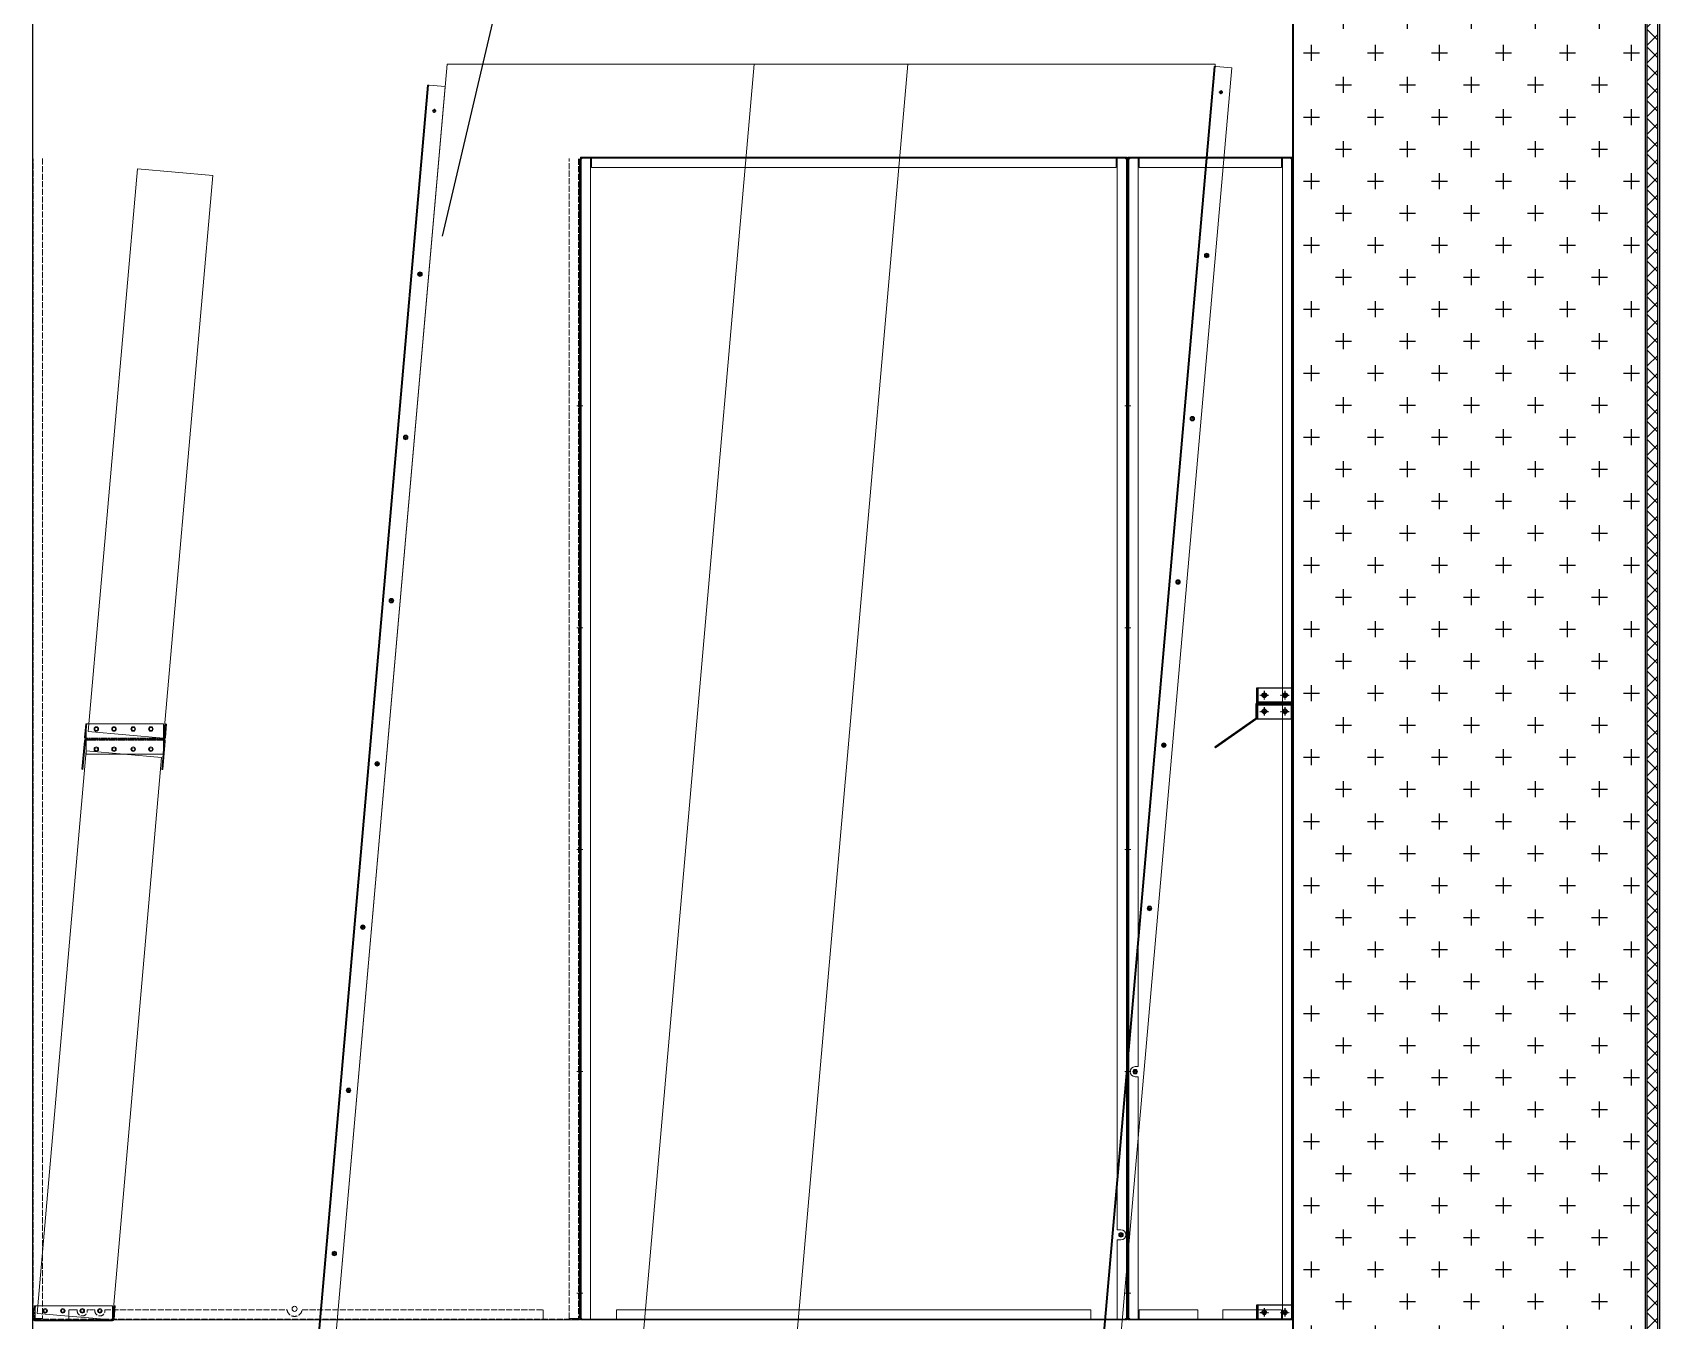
# Model space of a CAD drawing. Header units: millimetres. Extents: x 1817 to 34080, y 1746 to 24560.
# Drawn here: x 16162 to 19390, y 10209 to 12763 of the extents above; entities that cross this region are included whole.
import ezdxf

# ---------------------------------------------------------------- set-up
doc = ezdxf.new("R2010")
doc.units = ezdxf.units.MM
for name, pattern in [('CENTER', [2, 1.25, -0.25, 0.25, -0.25]), ('DASHDOT', [18.5, 12, -3, 0.5, -3]), ('DASHED', [15, 12, -3])]:
    doc.linetypes.add(name, pattern=pattern)
for name, color, linetype in [('center', 1, 'CENTER'), ('SMS', 220, 'Continuous'), ('냉각탑_dim', 1, 'Continuous'), ('냉각탑_찬넬방진', 1, 'Continuous')]:
    doc.layers.add(name, color=color, linetype=linetype)

# ---------------------------------------------------------------- blocks, each defined once
blk = doc.blocks.new('A$C6F4E0F2E')
at = {"color": 7, "lineweight": 15}
for p, q in [((0, 2306), (0, 0)), ((3.1, 2306), (0, 2306)), ((0, 2302.9), (1.6, 2302.9)), ((1.6, 2306), (1.6, 0)), ((1.6, 2302.9), (2, 2302.9)), ((2, 2302.9), (3.1, 2302.9)), ((3.1, 2306), (3.1, 2304.4)), ((20, 2306), (3.1, 2306)), ((3.1, 2304), (3.1, 2304.4)), ((20, 2304.4), (3.1, 2304.4)), ((3.1, 2302.9), (3.1, 2304)), ((22, 2306), (20, 2306)), ((20, 2306), (20, 502.4)), ((22, 2304.4), (20, 2304.4)), ((304, 2306), (22, 2306)), ((22, 2306), (22, 2304.4)), ((22, 2306), (22, 2302.9)), ((304, 2304.4), (22, 2304.4)), ((22, 2302.9), (22, 2286)), ((33.5, 2304.4), (33.5, 2306)), ((42.5, 2304.4), (42.5, 2306)), ((158.5, 2304.4), (158.5, 2306)), ((167.5, 2304.4), (167.5, 2306)), ((283.5, 2304.4), (283.5, 2306)), ((292.5, 2304.4), (292.5, 2306)), ((306, 2306), (304, 2306)), ((304, 2306), (304, 2304.4)), ((304, 2306), (304, 2306)), ((304, 2306), (304, 2302.9)), ((304, 2304.4), (306, 2304.4)), ((304, 2286), (304, 2302.9)), ((306, 2306), (306, 0)), ((322.9, 2306), (306, 2306)), ((306, 2304.4), (322.9, 2304.4)), ((326, 2306), (322.9, 2306)), ((322.9, 2306), (322.9, 2304.4)), ((322.9, 2304), (322.9, 2304.4)), ((322.9, 2302.9), (322.9, 2304)), ((324, 2302.9), (322.9, 2302.9)), ((324.4, 2302.9), (324, 2302.9)), ((324.4, 0), (324.4, 2306)), ((326, 2302.9), (324.4, 2302.9)), ((326, 0), (326, 2306)), ((22, 2286), (304, 2286)), ((1.6, 2256), (0, 2256)), ((1.6, 2250), (0, 2250)), ((324.4, 2254.5), (326, 2254.5)), ((324.4, 2245.5), (326, 2245.5)), ((324.4, 2054.5), (326, 2054.5)), ((324.4, 2045.5), (326, 2045.5)), ((324.4, 1854.5), (326, 1854.5)), ((324.4, 1845.5), (326, 1845.5)), ((1.6, 1816), (0, 1816)), ((1.6, 1810), (0, 1810)), ((324.4, 1654.5), (326, 1654.5)), ((324.4, 1645.5), (326, 1645.5)), ((324.4, 1454.5), (326, 1454.5)), ((324.4, 1445.5), (326, 1445.5)), ((1.6, 1376), (0, 1376)), ((1.6, 1370), (0, 1370)), ((324.4, 1254.5), (326, 1254.5)), ((324.4, 1245.5), (326, 1245.5)), ((324.4, 1054.5), (326, 1054.5)), ((324.4, 1045.5), (326, 1045.5)), ((1.6, 936), (0, 936)), ((1.6, 930), (0, 930)), ((324.4, 854.5), (326, 854.5)), ((324.4, 845.5), (326, 845.5)), ((324.4, 654.5), (326, 654.5)), ((324.4, 645.5), (326, 645.5)), ((1.6, 496), (0, 496)), ((1.6, 490), (0, 490)), ((20, 502.4), (14, 502.4)), ((14, 482.4), (20, 482.4)), ((20, 482.4), (20, 0)), ((324.4, 454.5), (326, 454.5)), ((324.4, 445.5), (326, 445.5)), ((324.4, 254.5), (326, 254.5)), ((324.4, 245.5), (326, 245.5)), ((1.6, 56), (0, 56)), ((1.6, 50), (0, 50)), ((324.4, 54.5), (326, 54.5)), ((324.4, 45.5), (326, 45.5)), ((0, 3.1), (1.6, 3.1)), ((0, 0), (3.1, 0)), ((1.6, 3.1), (2, 3.1)), ((2, 3.1), (3.1, 3.1)), ((3.1, 2), (3.1, 3.1)), ((3.1, 1.6), (3.1, 2)), ((3.1, 0), (3.1, 1.6)), ((20, 1.6), (3.1, 1.6)), ((3.1, 0), (20, 0)), ((22, 1.6), (20, 1.6)), ((20, 0), (22, 0)), ((22, 20), (22, 3.1)), ((138, 20), (22, 20)), ((22, 3.1), (22, 0)), ((22, 1.6), (222, 1.6)), ((22, 0), (22, 0)), ((22, 0), (163, 0)), ((33.5, 1.6), (33.5, 0)), ((42.5, 1.6), (42.5, 0)), ((138, 20), (138, 3.1)), ((138, 0), (138, 3.1)), ((188, 1.6), (138, 1.6)), ((188, 0), (138, 0)), ((158.5, 1.6), (158.5, 0)), ((163, 0), (222, 0)), ((167.5, 1.6), (167.5, 0)), ((188, 3.1), (188, 20)), ((304, 20), (188, 20)), ((188, 3.1), (188, 0)), ((222, 1.6), (304, 1.6)), ((222, 0), (304, 0)), ((283.5, 1.6), (283.5, 0)), ((292.5, 1.6), (292.5, 0)), ((304, 3.1), (304, 20)), ((304, 0), (304, 3.1)), ((306, 1.6), (304, 1.6)), ((304, 0), (304, 1.6)), ((306, 0), (304, 0)), ((304, 0), (304, 0)), ((322.9, 1.6), (306, 1.6)), ((306, 0), (322.9, 0)), ((324, 3.1), (322.9, 3.1)), ((322.9, 3.1), (322.9, 2)), ((322.9, 2), (322.9, 1.6)), ((322.9, 0), (322.9, 1.6)), ((326, 0), (322.9, 0)), ((324.4, 3.1), (324, 3.1)), ((326, 3.1), (324.4, 3.1))]:
    blk.add_line(p, q, dxfattribs=at)
for centre in [(155.7, 2111.2), (127.3, 1787.5), (99, 1463.7), (70.7, 1139.9), (42.4, 816.2), (14, 492.4)]:
    blk.add_circle(centre, 4.5, dxfattribs=at)
blk.add_arc((14, 492.4), 10, 90, 270, dxfattribs=at)
blk = doc.blocks.new('A$C5F044F0A')
at = {"color": 7, "lineweight": 13, "ltscale": 0.055146}
blk.add_line((2.3, 30.2), (0, 3.8), dxfattribs=at)
at = {"color": 7, "lineweight": 13, "ltscale": 0.035719}
blk.add_line((3.5, 20.7), (2, 3.6), dxfattribs=at)
at = {"color": 7, "lineweight": 13, "ltscale": 0.004167}
for p, q in [((4.3, 30), (2.3, 30.2)), ((162.8, 29.8), (160.8, 30))]:
    blk.add_line(p, q, dxfattribs=at)
at = {"color": 7, "lineweight": 13, "ltscale": 0.319506}
for p, q in [((156.9, 30), (3.5, 30)), ((156.9, 0), (3.5, 0))]:
    blk.add_line(p, q, dxfattribs=at)
at = {"color": 7, "lineweight": 13, "ltscale": 0.055208}
for p, q in [((3.5, 3.5), (3.5, 30)), ((156.9, 3.5), (156.9, 30)), ((156.9, 30), (156.9, 3.5))]:
    blk.add_line(p, q, dxfattribs=at)
at = {"color": 7, "linetype": 'DASHED', "lineweight": 13, "ltscale": 0.055208}
blk.add_line((3.5, 30), (3.5, 3.5), dxfattribs=at)
at = {"color": 7, "linetype": 'DASHED', "lineweight": 13, "ltscale": 0.001633}
blk.add_line((4.3, 30), (3.5, 30), dxfattribs=at)
at = {"color": 7, "linetype": 'DASHED', "lineweight": 13, "ltscale": 0.019427}
blk.add_line((4.3, 30), (3.5, 20.7), dxfattribs=at)
at = {"color": 7, "lineweight": 13, "ltscale": 0.007292}
for p, q in [((3.5, 3.5), (3.5, 0)), ((156.9, 3.5), (156.9, 0))]:
    blk.add_line(p, q, dxfattribs=at)
at = {"color": 7, "linetype": 'DASHED', "lineweight": 13, "ltscale": 0.003125}
blk.add_line((3.5, 2), (3.5, 3.5), dxfattribs=at)
at = {"color": 7, "linetype": 'DASHED', "lineweight": 13, "ltscale": 0.319506}
blk.add_line((3.5, 2), (156.9, 2), dxfattribs=at)
at = {"color": 7, "linetype": 'DASHED', "lineweight": 13, "ltscale": 0.004167}
for p, q in [((3.5, 0), (3.5, 2)), ((14.5, 0), (14.5, 2)), ((14.5, 0), (14.5, 2)), ((14.5, 0), (14.5, 2)), ((14.5, 0), (14.5, 2)), ((14.5, 0), (14.5, 2)), ((14.5, 0), (14.5, 2)), ((14.5, 0), (14.5, 2)), ((14.5, 0), (14.5, 2)), ((14.5, 0), (14.5, 2)), ((14.5, 0), (14.5, 2)), ((14.5, 0), (14.5, 2)), ((23.5, 0), (23.5, 2)), ((23.5, 0), (23.5, 2)), ((23.5, 0), (23.5, 2)), ((23.5, 0), (23.5, 2)), ((23.5, 0), (23.5, 2)), ((23.5, 0), (23.5, 2)), ((23.5, 0), (23.5, 2)), ((23.5, 0), (23.5, 2)), ((23.5, 0), (23.5, 2)), ((23.5, 0), (23.5, 2)), ((23.5, 0), (23.5, 2)), ((70, 0), (70, 2)), ((70, 0), (70, 2)), ((70, 0), (70, 2)), ((70, 0), (70, 2)), ((70, 0), (70, 2)), ((70, 0), (70, 2)), ((70, 0), (70, 2)), ((70, 0), (70, 2)), ((70, 0), (70, 2)), ((70, 0), (70, 2)), ((70, 0), (70, 2)), ((90, 0), (90, 2)), ((90, 0), (90, 2)), ((90, 0), (90, 2)), ((90, 0), (90, 2)), ((90, 0), (90, 2)), ((90, 0), (90, 2)), ((90, 0), (90, 2)), ((90, 0), (90, 2)), ((90, 0), (90, 2)), ((90, 0), (90, 2)), ((90, 0), (90, 2)), ((156.9, 0), (156.9, 2)), ((161.6, 16.7), (159.6, 16.8)), ((161.6, 16.7), (159.6, 16.8)), ((162.2, 22.6), (160.2, 22.8)), ((162.2, 22.6), (160.2, 22.8))]:
    blk.add_line(p, q, dxfattribs=at)
at = {"color": 7, "lineweight": 13, "ltscale": 0.317873}
blk.add_line((156.9, 30), (4.3, 30), dxfattribs=at)
at = {"color": 7, "lineweight": 13, "ltscale": 0.003125}
blk.add_line((156.9, 2), (156.9, 3.5), dxfattribs=at)
at = {"color": 7, "lineweight": 13, "ltscale": 0.000261465}
for p, q in [((157, 2), (156.9, 2)), ((156.9, 0), (157, 0))]:
    blk.add_line(p, q, dxfattribs=at)
at = {"color": 7, "lineweight": 13, "ltscale": 0.055693}
for p, q in [((160.8, 30), (158.5, 3.4)), ((162.8, 29.8), (160.5, 3.2))]:
    blk.add_line(p, q, dxfattribs=at)
at = {"color": 7, "lineweight": 13}
for centre in [(23.5, 20), (58.5, 20), (96.9, 20), (131.9, 20)]:
    blk.add_circle(centre, 3, dxfattribs=at)
for centre, radius, start, end in [((3.5, 3.5), 3.5, 175, 270), ((3.5, 3.5), 1.5, 175, 270), ((157, 3.5), 1.5, 270, 355), ((157, 3.5), 3.5, 270, 355)]:
    blk.add_arc(centre, radius, start, end, dxfattribs=at)
blk = doc.blocks.new('A$C7B6532BF')
at = {"color": 5, "lineweight": 5}
for p, q in [((239.1, 2732.8), (0, 0)), ((848.7, 2732.8), (239.1, 2732.8)), ((609.6, 0), (848.7, 2732.8)), ((0, 0), (609.6, 0))]:
    blk.add_line(p, q, dxfattribs=at)
blk = doc.blocks.new('A$C493D0A01')
at = {"color": 5, "lineweight": 5}
for p, q in [((848.7, 2732.8), (1153.5, 2732.8)), ((609.6, 0), (914.4, 0))]:
    blk.add_line(p, q, dxfattribs=at)
at = {"lineweight": 5}
for p in [(0, 0), (914.4, 0)]:
    blk.add_blockref('A$C7B6532BF', p, dxfattribs=at)
blk = doc.blocks.new('A$C5DDF0D69')
at = {"color": 7, "lineweight": 13, "ltscale": 0.118431}
for p, q in [((0, 0.3), (5, 57)), ((2, 0.2), (6.9, 56.8))]:
    blk.add_line(p, q, dxfattribs=at)
at = {"color": 7, "lineweight": 13, "ltscale": 0.000626001}
for p, q in [((8.7, 60.2), (8.4, 60.2)), ((8.7, 58.2), (8.4, 58.2))]:
    blk.add_line(p, q, dxfattribs=at)
at = {"color": 7, "lineweight": 13, "ltscale": 0.31935}
for p, q in [((162, 60.2), (8.7, 60.2)), ((162, 30.2), (8.7, 30.2))]:
    blk.add_line(p, q, dxfattribs=at)
at = {"color": 7, "linetype": 'DASHED', "lineweight": 13, "ltscale": 0.004167}
for p, q in [((8.7, 58.2), (8.7, 60.2)), ((75, 60.2), (75, 58.2)), ((75, 60.2), (75, 58.2)), ((75, 60.2), (75, 58.2)), ((75, 60.2), (75, 58.2)), ((75, 60.2), (75, 58.2)), ((75, 60.2), (75, 58.2)), ((75, 60.2), (75, 58.2)), ((75, 60.2), (75, 58.2)), ((75, 60.2), (75, 58.2)), ((75, 60.2), (75, 58.2)), ((75, 60.2), (75, 58.2)), ((95, 60.2), (95, 58.2)), ((95, 60.2), (95, 58.2)), ((95, 60.2), (95, 58.2)), ((95, 60.2), (95, 58.2)), ((95, 60.2), (95, 58.2)), ((95, 60.2), (95, 58.2)), ((95, 60.2), (95, 58.2)), ((95, 60.2), (95, 58.2)), ((95, 60.2), (95, 58.2)), ((95, 60.2), (95, 58.2)), ((95, 60.2), (95, 58.2)), ((162, 58.2), (162, 60.2)), ((164.3, 41.9), (162.3, 42.1)), ((164.3, 41.9), (162.3, 42.1)), ((164.3, 41.9), (162.3, 42.1)), ((164.3, 41.9), (162.3, 42.1)), ((164.3, 41.9), (162.3, 42.1)), ((164.3, 41.9), (162.3, 42.1)), ((164.3, 41.9), (162.3, 42.1)), ((164.3, 41.9), (162.3, 42.1)), ((164.3, 41.9), (162.3, 42.1)), ((164.3, 41.9), (162.3, 42.1)), ((164.3, 41.9), (162.3, 42.1)), ((164.8, 47.9), (162.8, 48.1)), ((164.8, 47.9), (162.8, 48.1)), ((164.8, 47.9), (162.8, 48.1)), ((164.8, 47.9), (162.8, 48.1)), ((164.8, 47.9), (162.8, 48.1)), ((164.8, 47.9), (162.8, 48.1)), ((164.8, 47.9), (162.8, 48.1)), ((164.8, 47.9), (162.8, 48.1)), ((164.8, 47.9), (162.8, 48.1)), ((164.8, 47.9), (162.8, 48.1)), ((164.8, 47.9), (162.8, 48.1)), ((161.4, 9), (159.4, 9.2)), ((161.4, 9), (159.4, 9.2)), ((161.9, 15), (159.9, 15.2)), ((161.9, 15), (159.9, 15.2))]:
    blk.add_line(p, q, dxfattribs=at)
at = {"color": 7, "lineweight": 13, "ltscale": 0.007292}
for p, q in [((8.7, 56.7), (8.7, 60.2)), ((162, 56.7), (162, 60.2))]:
    blk.add_line(p, q, dxfattribs=at)
at = {"color": 7, "linetype": 'DASHED', "lineweight": 13, "ltscale": 0.31935}
blk.add_line((162, 58.2), (8.7, 58.2), dxfattribs=at)
at = {"color": 7, "lineweight": 13, "ltscale": 0.003125}
blk.add_line((8.7, 58.2), (8.7, 56.7), dxfattribs=at)
at = {"color": 7, "lineweight": 13, "ltscale": 0.055208}
for p, q in [((8.7, 56.7), (8.7, 30.2)), ((8.7, 30.2), (8.7, 56.7)), ((162, 30.2), (162, 56.7))]:
    blk.add_line(p, q, dxfattribs=at)
at = {"color": 7, "lineweight": 13, "ltscale": 0.117885}
blk.add_line((160.6, 0), (165.5, 56.4), dxfattribs=at)
at = {"color": 7, "linetype": 'DASHED', "lineweight": 13, "ltscale": 0.019427}
blk.add_line((161.2, 30.2), (162, 39.5), dxfattribs=at)
at = {"color": 7, "linetype": 'DASHED', "lineweight": 13, "ltscale": 0.003125}
blk.add_line((162, 58.2), (162, 56.7), dxfattribs=at)
at = {"color": 7, "linetype": 'DASHED', "lineweight": 13, "ltscale": 0.055208}
blk.add_line((162, 56.7), (162, 30.2), dxfattribs=at)
at = {"color": 7, "lineweight": 13, "ltscale": 0.035719}
blk.add_line((162, 39.5), (163.5, 56.5), dxfattribs=at)
at = {"color": 7, "lineweight": 13, "ltscale": 0.004167}
for p, q in [((2, 0.2), (0, 0.3)), ((160.6, 0), (158.6, 0.2))]:
    blk.add_line(p, q, dxfattribs=at)
at = {"color": 7, "lineweight": 13, "ltscale": 0.317661}
blk.add_line((161.2, 30.2), (8.7, 30.2), dxfattribs=at)
at = {"color": 7, "lineweight": 13, "ltscale": 0.062739}
blk.add_line((158.6, 0.2), (161.2, 30.2), dxfattribs=at)
at = {"color": 7, "linetype": 'DASHED', "lineweight": 13, "ltscale": 0.001689}
blk.add_line((162, 30.2), (161.2, 30.2), dxfattribs=at)
at = {"color": 7, "lineweight": 13}
for centre in [(28.7, 40.2), (63.7, 40.2), (102.1, 40.2), (137.1, 40.2)]:
    blk.add_circle(centre, 3, dxfattribs=at)
for centre, radius, start, end in [((8.4, 56.7), 3.5, 90, 175), ((8.4, 56.7), 1.5, 90, 175), ((162, 56.7), 3.5, 355, 90), ((162, 56.7), 1.5, 355, 90)]:
    blk.add_arc(centre, radius, start, end, dxfattribs=at)
blk = doc.blocks.new('A$C7AF137E1')
at = {"color": 7, "lineweight": 13, "ltscale": 0.004}
for p, q in [((0, 35), (0, 33.4)), ((2700, 35), (2700, 33.4))]:
    blk.add_line(p, q, dxfattribs=at)
at = {"color": 7, "lineweight": 13}
for p, q in [((2700, 35), (0, 35)), ((2700, 33.4), (0, 33.4)), ((2700, 0), (0, 0))]:
    blk.add_line(p, q, dxfattribs=at)
at = {"color": 7, "lineweight": 13, "ltscale": 0.00375}
for p, q in [((0, 31.9), (0, 33.4)), ((2700, 31.9), (2700, 33.4))]:
    blk.add_line(p, q, dxfattribs=at)
at = {"color": 7, "lineweight": 13, "ltscale": 0.07975}
for p, q in [((0, 0), (0, 31.9)), ((2700, 31.9), (2700, 0))]:
    blk.add_line(p, q, dxfattribs=at)
at = {"color": 7, "linetype": 'DASHDOT', "lineweight": 13, "ltscale": 0.0195}
for p, q in [((53.9, 17.5), (46.1, 17.5)), ((50, 21.4), (50, 13.6)), ((378.9, 17.5), (371.1, 17.5)), ((375, 21.4), (375, 13.6)), ((703.9, 17.5), (696.1, 17.5)), ((700, 21.4), (700, 13.6)), ((1028.9, 17.5), (1021.1, 17.5)), ((1025, 21.4), (1025, 13.6)), ((1353.9, 17.5), (1346.1, 17.5)), ((1350, 21.4), (1350, 13.6)), ((1678.9, 17.5), (1671.1, 17.5)), ((1675, 21.4), (1675, 13.6)), ((2003.9, 17.5), (1996.1, 17.5)), ((2000, 21.4), (2000, 13.6)), ((2328.9, 17.5), (2321.1, 17.5)), ((2325, 21.4), (2325, 13.6)), ((2653.9, 17.5), (2646.1, 17.5)), ((2650, 21.4), (2650, 13.6))]:
    blk.add_line(p, q, dxfattribs=at)
at = {"color": 7, "lineweight": 13}
for centre in [(50, 17.5), (375, 17.5), (700, 17.5), (1025, 17.5), (1350, 17.5), (1675, 17.5), (2000, 17.5), (2325, 17.5), (2650, 17.5)]:
    blk.add_circle(centre, 3, dxfattribs=at)
blk = doc.blocks.new('A$C586E2F7A')
at = {"color": 7, "lineweight": 15}
for p, q in [((0, 2306), (0, 0)), ((0, 2306), (3.1, 2306)), ((0, 2302.9), (1.6, 2302.9)), ((1.6, 2306), (1.6, 0)), ((1.6, 2302.9), (2, 2302.9)), ((2, 2302.9), (3.1, 2302.9)), ((3.1, 2306), (3.1, 2304.4)), ((20, 2306), (3.1, 2306)), ((20, 2304.4), (3.1, 2304.4)), ((3.1, 2304), (3.1, 2304.4)), ((3.1, 2302.9), (3.1, 2304)), ((22, 2306), (20, 2306)), ((20, 0), (20, 2306)), ((22, 2304.4), (20, 2304.4)), ((1063, 2306), (22, 2306)), ((22, 2306), (22, 2302.9)), ((22, 2306), (22, 2304.4)), ((1063, 2304.4), (22, 2304.4)), ((22, 2302.9), (22, 2286)), ((35.5, 2304.4), (35.5, 2306)), ((44.5, 2304.4), (44.5, 2306)), ((235.5, 2304.4), (235.5, 2306)), ((244.5, 2304.4), (244.5, 2306)), ((435.5, 2304.4), (435.5, 2306)), ((444.5, 2304.4), (444.5, 2306)), ((640.5, 2304.4), (640.5, 2306)), ((649.5, 2304.4), (649.5, 2306)), ((840.5, 2304.4), (840.5, 2306)), ((849.5, 2304.4), (849.5, 2306)), ((1040.5, 2304.4), (1040.5, 2306)), ((1049.5, 2304.4), (1049.5, 2306)), ((1063, 2306), (1063, 2306)), ((1063, 2306), (1063, 2302.9)), ((1065, 2306), (1063, 2306)), ((1063, 2306), (1063, 2304.4)), ((1065, 2304.4), (1063, 2304.4)), ((1063, 2286), (1063, 2302.9)), ((1081.9, 2306), (1065, 2306)), ((1065, 2306), (1065, 178.8)), ((1081.9, 2304.4), (1065, 2304.4)), ((1081.9, 2306), (1081.9, 2304.4)), ((1081.9, 2306), (1085, 2306)), ((1081.9, 2304), (1081.9, 2304.4)), ((1081.9, 2302.9), (1081.9, 2304)), ((1083, 2302.9), (1081.9, 2302.9)), ((1083.4, 2302.9), (1083, 2302.9)), ((1083.4, 0), (1083.4, 2306)), ((1085, 2302.9), (1083.4, 2302.9)), ((1085, 0), (1085, 2306)), ((22, 2286), (1063, 2286)), ((1.6, 2257.5), (0, 2257.5)), ((1.6, 2248.5), (0, 2248.5)), ((1083.4, 2257.5), (1085, 2257.5)), ((1083.4, 2248.5), (1085, 2248.5)), ((1.6, 1817.5), (0, 1817.5)), ((1.6, 1808.5), (0, 1808.5)), ((1083.4, 1817.5), (1085, 1817.5)), ((1083.4, 1808.5), (1085, 1808.5)), ((1.6, 1377.5), (0, 1377.5)), ((1.6, 1368.5), (0, 1368.5)), ((1083.4, 1377.5), (1085, 1377.5)), ((1083.4, 1368.5), (1085, 1368.5)), ((1.6, 937.5), (0, 937.5)), ((1083.4, 937.5), (1085, 937.5)), ((1.6, 928.5), (0, 928.5)), ((1083.4, 928.5), (1085, 928.5)), ((1.6, 497.5), (0, 497.5)), ((1.6, 488.5), (0, 488.5)), ((1083.4, 497.5), (1085, 497.5)), ((1083.4, 488.5), (1085, 488.5)), ((1065, 158.8), (1065, 0)), ((1.6, 56), (0, 56)), ((1.6, 50), (0, 50)), ((1083.4, 56), (1085, 56)), ((1083.4, 50), (1085, 50)), ((0, 3.1), (1.6, 3.1)), ((3.1, 0), (0, 0)), ((1.6, 3.1), (2, 3.1)), ((2, 3.1), (3.1, 3.1)), ((3.1, 3.1), (3.1, 2)), ((3.1, 2), (3.1, 1.6)), ((20, 1.6), (3.1, 1.6)), ((3.1, 0), (3.1, 1.6)), ((3.1, 0), (20, 0)), ((22, 1.6), (20, 1.6)), ((22, 0), (20, 0)), ((22, 1.6), (22, 0)), ((22, 1.6), (100, 1.6)), ((22, 1.6), (72, 1.6)), ((22, 1.6), (22, 1.6)), ((22, 0), (100, 0)), ((22, 0), (22, 0)), ((22, 0), (22, 0)), ((22, 0), (72, 0)), ((35.5, 1.6), (35.5, 0)), ((44.5, 1.6), (44.5, 0)), ((1013, 20), (72, 20)), ((72, 3.1), (72, 20)), ((72, 3.1), (72, 0)), ((100, 1.6), (985, 1.6)), ((100, 0), (100, 1.6)), ((100, 0), (985, 0)), ((235.5, 1.6), (235.5, 0)), ((244.5, 1.6), (244.5, 0)), ((435.5, 1.6), (435.5, 0)), ((444.5, 1.6), (444.5, 0)), ((640.5, 1.6), (640.5, 0)), ((649.5, 1.6), (649.5, 0)), ((840.5, 1.6), (840.5, 0)), ((849.5, 1.6), (849.5, 0)), ((985, 1.6), (1063, 1.6)), ((985, 0), (985, 1.6)), ((985, 0), (1063, 0)), ((1013, 20), (1013, 3.1)), ((1013, 0), (1013, 3.1)), ((1063, 1.6), (1013, 1.6)), ((1063, 0), (1013, 0)), ((1040.5, 1.6), (1040.5, 0)), ((1049.5, 1.6), (1049.5, 0)), ((1065, 1.6), (1063, 1.6)), ((1063, 1.6), (1063, 1.6)), ((1063, 0), (1063, 1.6)), ((1065, 0), (1063, 0)), ((1063, 0), (1063, 0)), ((1063, 0), (1063, 0)), ((1081.9, 1.6), (1065, 1.6)), ((1065, 0), (1081.9, 0)), ((1083, 3.1), (1081.9, 3.1)), ((1081.9, 3.1), (1081.9, 2)), ((1081.9, 2), (1081.9, 1.6)), ((1081.9, 0), (1081.9, 1.6)), ((1081.9, 0), (1085, 0)), ((1083.4, 3.1), (1083, 3.1)), ((1085, 3.1), (1083.4, 3.1))]:
    blk.add_line(p, q, dxfattribs=at)
at = {"lineweight": 5}
for p, q in [((1072.7, 178.8), (1065, 178.8)), ((1072.7, 158.8), (1065, 158.8))]:
    blk.add_line(p, q, dxfattribs=at)
blk.add_circle((1072.7, 168.8), 4.5, dxfattribs=at)
blk.add_arc((1072.7, 168.8), 10, 270, 90, dxfattribs=at)
blk = doc.blocks.new('A$C7183523C')
at = {"color": 7}
for p, q in [((0, 30), (71, 30)), ((2, 30), (2, 2)), ((2, 2), (69, 2)), ((69, 30), (69, 2))]:
    blk.add_line(p, q, dxfattribs=at)
for p, q in [((0, 0), (0, 30)), ((0, 30), (71, 30)), ((71, 0), (0, 0)), ((71, 30), (71, 0))]:
    blk.add_line(p, q)
for centre, radius in [((15, 15), 4.5), ((15, 15), 4.5), ((15, 15), 3), ((56, 15), 4.5), ((56, 15), 4.5), ((56, 15), 3)]:
    blk.add_circle(centre, radius)
at = {"layer": 'center'}
for p, q in [((6.5, 15), (23.5, 15)), ((15, 23.5), (15, 6.5)), ((47.5, 15), (64.5, 15)), ((56, 23.5), (56, 6.5))]:
    blk.add_line(p, q, dxfattribs=at)
blk = doc.blocks.new('A$C591A019A')
at = {"color": 7}
for p, q in [((83.1, 119.4), (154.1, 119.4)), ((85.1, 119.4), (85.1, 91.4)), ((152.1, 119.4), (152.1, 91.4)), ((154.1, 119.4), (154.1, 64.4)), ((85.1, 91.4), (152.1, 91.4)), ((85.1, 85.4), (152.1, 85.4)), ((85.1, 57.4), (85.1, 85.4)), ((152.1, 57.4), (152.1, 85.4)), ((83.1, 57.4), (154.1, 57.4))]:
    blk.add_line(p, q, dxfattribs=at)
for p, q in [((83.1, 89.4), (83.1, 119.4)), ((83.1, 119.4), (154.1, 119.4)), ((154.1, 119.4), (154.1, 89.4)), ((83.1, 87.4), (81.1, 87.4)), ((81.1, 87.4), (81.1, 58.4)), ((154.1, 89.4), (83.1, 89.4)), ((154.1, 87.4), (83.1, 87.4)), ((83.1, 87.4), (83.1, 57.4)), ((83.1, 87.4), (83.1, 57.4)), ((83.1, 57.4), (83.1, 87.4)), ((154.1, 57.4), (154.1, 87.4)), ((81.1, 58.4), (0, 1.6)), ((83.1, 57.4), (1.1, 0)), ((83.1, 57.4), (154.1, 57.4)), ((1.1, 0), (0, 1.6))]:
    blk.add_line(p, q)
for centre, radius in [((98.1, 104.4), 4.5), ((98.1, 104.4), 4.5), ((98.1, 104.4), 4.5), ((98.1, 104.4), 4.5), ((98.1, 104.4), 3), ((139.1, 104.4), 4.5), ((139.1, 104.4), 4.5), ((139.1, 104.4), 4.5), ((139.1, 104.4), 4.5), ((139.1, 104.4), 3), ((98.1, 72.4), 4.5), ((98.1, 72.4), 4.5), ((98.1, 72.4), 4.5), ((98.1, 72.4), 4.5), ((98.1, 72.4), 3), ((139.1, 72.4), 4.5), ((139.1, 72.4), 4.5), ((139.1, 72.4), 4.5), ((139.1, 72.4), 4.5), ((139.1, 72.4), 3)]:
    blk.add_circle(centre, radius)
at = {"layer": 'center'}
for p, q in [((89.6, 104.4), (106.6, 104.4)), ((89.6, 104.4), (106.6, 104.4)), ((98.1, 112.9), (98.1, 95.9)), ((98.1, 112.9), (98.1, 95.9)), ((130.6, 104.4), (147.6, 104.4)), ((130.6, 104.4), (147.6, 104.4)), ((139.1, 112.9), (139.1, 95.9)), ((139.1, 112.9), (139.1, 95.9)), ((89.6, 72.4), (106.6, 72.4)), ((89.6, 72.4), (106.6, 72.4)), ((98.1, 80.9), (98.1, 63.9)), ((98.1, 80.9), (98.1, 63.9)), ((130.6, 72.4), (147.6, 72.4)), ((130.6, 72.4), (147.6, 72.4)), ((139.1, 80.9), (139.1, 63.9)), ((139.1, 80.9), (139.1, 63.9))]:
    blk.add_line(p, q, dxfattribs=at)
blk = doc.blocks.new('SOUND-IN')
h = blk.add_hatch()
h.set_pattern_fill('CROSS', color=5, scale=10)
h.set_pattern_definition([(0, (273763.22, 183601.135), (63.5, 63.5), [31.75, -95.25]), (90, (273779.095, 183585.26), (-63.5, 63.5), [31.75, -95.25])])
h.paths.add_polyline_path([(957672.9, 172663.3), (956974.5, 172663.3), (956974.5, 169185.3), (957672.9, 169185.3)])
at = {"ltscale": 500}
h = blk.add_hatch(dxfattribs=at)
h.set_pattern_fill('ANSI37', color=251, scale=200)
h.set_pattern_definition([(45, (926298.806, 156596.986), (-17.67767, 17.67767), []), (135, (926298.806, 156596.986), (-17.67767, -17.67767), [])])
h.paths.add_polyline_path([(957697.9, 172040.8), (957697.9, 172662.6), (957676.1, 172662.6), (957676.1, 169148), (957697.9, 169148), (957697.9, 169169.8)])
for p, q in [((956972.9, 172703.3), (956972.9, 172705.3)), ((956972.9, 172705.3), (957672.9, 172705.3)), ((956974.5, 172703.7), (957671.3, 172703.7)), ((956972.9, 169105.3), (956997.9, 169105.3)), ((956974.5, 169106.9), (956997.9, 169106.9)), ((957671.3, 169106.9), (957647.9, 169106.9)), ((957672.9, 169105.3), (957647.9, 169105.3))]:
    blk.add_line(p, q, dxfattribs=at)
for p, q in [((956972.9, 172705.3), (956972.9, 169105.3)), ((956974.5, 172703.7), (956974.5, 172664.9)), ((957671.3, 172703.7), (957671.3, 172664.9)), ((957672.9, 172705.3), (957672.9, 169105.3)), ((956974.5, 172664.9), (957672.9, 172664.9)), ((956974.5, 172663.3), (957672.9, 172663.3)), ((956974.5, 172663.3), (956974.5, 169185.3)), ((957672.9, 172664.9), (957672.9, 169183.7)), ((956974.5, 169185.3), (957672.9, 169185.3)), ((956974.5, 169183.7), (957671.3, 169183.7)), ((956974.5, 169106.9), (956974.5, 169183.7)), ((957671.3, 169106.9), (957671.3, 169183.7)), ((956997.9, 169106.9), (956997.9, 169105.3)), ((956997.9, 169105.3), (957647.9, 169105.3)), ((957647.9, 169106.9), (957647.9, 169105.3))]:
    blk.add_line(p, q)
at = {"color": 251, "ltscale": 500}
for p, q in [((957672.9, 172702.3), (957676.1, 172702.3)), ((957672.9, 172702.3), (957672.9, 169108.3)), ((957676.1, 172702.3), (957676.1, 169108.3)), ((957676.1, 172665.8), (957701.1, 172665.8)), ((957676.1, 172662.6), (957697.9, 172662.6)), ((957697.9, 172662.6), (957697.9, 172640.8)), ((957701.1, 172665.8), (957701.1, 172640.8)), ((957697.9, 172640.8), (957701.1, 172640.8)), ((957697.9, 169169.8), (957697.9, 172640.8)), ((957701.1, 172640.8), (957701.1, 169169.8)), ((957697.9, 169148), (957697.9, 169169.8)), ((957697.9, 169169.8), (957701.1, 169169.8)), ((957701.1, 169144.8), (957701.1, 169169.8)), ((957676.1, 169148), (957697.9, 169148)), ((957676.1, 169144.8), (957701.1, 169144.8)), ((957672.9, 169108.3), (957676.1, 169108.3))]:
    blk.add_line(p, q, dxfattribs=at)
at = {"color": 7, "lineweight": 13, "ltscale": 2.5}
for p in [(956972.9, 169601.8), (956972.9, 169108.8)]:
    blk.add_line(p, (956972.9, 169588.3), dxfattribs=at)
at = {"layer": 'SMS', "color": 5, "elevation": 0}
for points in [[(957451.9, 172664.9, -0.420076), (957447.1, 172675.3), (957452.1, 172693.6, 1.449198), (957437.1, 172693.6), (957442.1, 172675.3, -0.524856), (957434.6, 172664.5, -0.524856), (957427.2, 172675.3), (957432.1, 172693.6, 1.449198), (957417.2, 172693.6), (957422.1, 172675.3, -0.524856), (957414.7, 172664.5, -0.524856), (957407.2, 172675.3), (957412.2, 172693.6, 1.449198), (957397.2, 172693.6), (957402.2, 172675.3, -0.524856), (957394.7, 172664.5, -0.524856), (957387.3, 172675.3), (957392.2, 172693.6, 1.449198), (957377.3, 172693.6), (957382.2, 172675.3, -0.524856), (957374.8, 172664.5, -0.524856), (957367.3, 172675.3), (957372.3, 172693.6, 1.449198), (957357.3, 172693.6), (957362.3, 172675.3, -0.524856), (957354.8, 172664.5, -0.524856), (957347.4, 172675.3), (957352.3, 172693.6, 1.449198), (957337.4, 172693.6), (957342.3, 172675.3, -0.524856), (957334.9, 172664.5, -0.524856), (957327.4, 172675.3), (957332.4, 172693.6, 1.449198), (957317.4, 172693.6), (957322.4, 172675.3, -0.524856), (957314.9, 172664.5, -0.524856), (957307.5, 172675.3), (957312.4, 172693.6, 1.449198), (957297.5, 172693.6), (957302.4, 172675.3, -0.524856), (957295, 172664.5, -0.524856), (957287.5, 172675.3), (957292.5, 172693.6, 1.449198), (957277.5, 172693.6), (957282.5, 172675.3, -0.524856), (957275, 172664.5, -0.524856), (957267.6, 172675.3), (957272.5, 172693.6, 1.449198), (957257.6, 172693.6), (957262.5, 172675.3, -0.524856), (957255.1, 172664.5, -0.524856), (957247.6, 172675.3), (957252.6, 172693.6, 1.449198), (957237.6, 172693.6), (957242.6, 172675.3, -0.524856), (957235.1, 172664.5, -0.524856), (957227.7, 172675.3), (957232.6, 172693.6, 1.449198), (957217.7, 172693.6), (957222.6, 172675.3, -0.524856), (957215.2, 172664.5, -0.524856), (957207.7, 172675.3), (957212.7, 172693.6, 1.449198), (957197.7, 172693.6), (957202.7, 172675.3, -0.524856), (957195.2, 172664.5, -0.524856), (957187.8, 172675.3), (957192.7, 172693.6, 1.449198), (957177.8, 172693.6), (957182.7, 172675.3, -0.524856), (957175.3, 172664.5, -0.524856), (957167.8, 172675.3), (957172.8, 172693.6, 1.449198), (957157.8, 172693.6), (957162.8, 172675.3, -0.524856), (957155.3, 172664.5, -0.524856), (957147.9, 172675.3), (957152.8, 172693.6, 1.449198), (957137.9, 172693.6), (957142.8, 172675.3, -0.524856), (957135.4, 172664.5, -0.524856), (957127.9, 172675.3), (957132.9, 172693.6, 1.449198), (957117.9, 172693.6), (957122.9, 172675.3, -0.524856), (957115.4, 172664.5, -0.524856), (957108, 172675.3), (957112.9, 172693.6, 1.449198), (957098, 172693.6), (957102.9, 172675.3, -0.524856), (957095.5, 172664.5, -0.524856), (957088, 172675.3), (957093, 172693.6, 1.449198), (957078, 172693.6), (957083, 172675.3, -0.524856), (957075.5, 172664.5, -0.524856), (957068.1, 172675.3), (957073, 172693.6, 1.449198), (957058.1, 172693.6), (957063, 172675.3, -0.524856), (957055.6, 172664.5, -0.524856), (957048.1, 172675.3), (957053.1, 172693.6, 1.449198), (957038.1, 172693.6), (957043.1, 172675.3, -0.524856), (957035.6, 172664.5, -0.524856), (957028.2, 172675.3), (957033.1, 172693.6, 1.449198), (957018.2, 172693.6), (957023.1, 172675.3, -0.524856), (957015.7, 172664.5, -0.524856), (957008.2, 172675.3), (957013.2, 172693.6, 1.449198), (956998.2, 172693.6), (957003.2, 172675.3, -0.524856), (956995.7, 172664.5, -0.524856), (956988.3, 172675.3), (956993.2, 172693.6, 1.449198), (956978.3, 172693.6), (956983.2, 172675.3, -0.420076), (956978.5, 172664.9, -0.420076)], [(957671.3, 172699.7, 0.968257), (957656.6, 172693.6), (957661.5, 172675.3, -0.524856), (957654.1, 172664.5, -0.524856), (957646.6, 172675.3), (957651.6, 172693.6, 1.449198), (957636.6, 172693.6), (957641.6, 172675.3, -0.524856), (957634.1, 172664.5, -0.524856), (957626.7, 172675.3), (957631.6, 172693.6, 1.449198), (957616.7, 172693.6), (957621.6, 172675.3, -0.524856), (957614.2, 172664.5, -0.524856), (957606.7, 172675.3), (957611.7, 172693.6, 1.449198), (957596.7, 172693.6), (957601.7, 172675.3, -0.524856), (957594.2, 172664.5, -0.524856), (957586.8, 172675.3), (957591.7, 172693.6, 1.449198), (957576.8, 172693.6), (957581.7, 172675.3, -0.524856), (957574.3, 172664.5, -0.524856), (957566.8, 172675.3), (957571.8, 172693.6, 1.449198), (957556.8, 172693.6), (957561.8, 172675.3, -0.524856), (957554.3, 172664.5, -0.524856), (957546.9, 172675.3), (957551.8, 172693.6, 1.449198), (957536.9, 172693.6), (957541.8, 172675.3, -0.524856), (957534.4, 172664.5, -0.524856), (957526.9, 172675.3), (957531.9, 172693.6, 1.449198), (957516.9, 172693.6), (957521.9, 172675.3, -0.524856), (957514.4, 172664.5, -0.524856), (957507, 172675.3), (957511.9, 172693.6, 1.449198), (957497, 172693.6), (957501.9, 172675.3, -0.524856), (957494.5, 172664.5, -0.524856), (957487, 172675.3), (957492, 172693.6, 1.449198), (957477, 172693.6), (957482, 172675.3, -0.524856), (957474.5, 172664.5, -0.524856), (957467.1, 172675.3), (957472, 172693.6, 1.449198), (957457.1, 172693.6), (957462, 172675.3, -0.524856), (957454.6, 172664.5, -0.524856), (957447.1, 172675.3), (957452.1, 172693.6, 1.449198), (957437.1, 172693.6), (957442.1, 172675.3, -0.420076), (957437.3, 172664.9)], [(957671.4, 172664.9, -0.420076), (957666.6, 172675.3), (957671.5, 172693.6)]]:
    blk.add_lwpolyline(points, format="xyb", dxfattribs=at)
at = {"layer": '냉각탑_찬넬방진', "ltscale": 150}
blk.add_line((957616.5, 169105.3), (957672.9, 169105.3), dxfattribs=at)
blk = doc.blocks.new('1')
for p, q in [((18661.9, 13307.8), (18661.9, 9707.8)), ((18663.5, 13265.8), (18663.5, 9709.4))]:
    blk.add_line(p, q)
at = {"ltscale": 500}
blk.add_line((16161.9, 12907.8), (16161.9, 9707.8), dxfattribs=at)
at = {"color": 7, "lineweight": 13}
for p, q in [((16161.9, 10212.6), (16161.9, 12513)), ((17246.9, 12513), (17246.9, 10212.6)), ((17244.1, 10209.8), (16164.7, 10209.8))]:
    blk.add_line(p, q, dxfattribs=at)
at = {"color": 7, "linetype": 'DASHED', "lineweight": 13}
for p, q in [((16163.5, 10212.6), (16163.5, 12513)), ((16181.9, 12513.3), (16181.9, 10212.3)), ((17226.9, 10212.3), (17226.9, 12513.3)), ((17245.3, 12513), (17245.3, 10212.6)), ((17244.1, 10211.4), (16164.7, 10211.4)), ((16305.4, 10229.8), (16667.1, 10229.8)), ((16696.8, 10229.8), (17175, 10229.8))]:
    blk.add_line(p, q, dxfattribs=at)
at = {"color": 7, "linetype": 'DASHED', "lineweight": 13, "ltscale": 0.005}
for p, q in [((16163.5, 12025.8), (16161.9, 12025.8)), ((16163.5, 12019.8), (16161.9, 12019.8)), ((17246.9, 12025.8), (17245.3, 12025.8)), ((17246.9, 12019.8), (17245.3, 12019.8)), ((16163.5, 11585.8), (16161.9, 11585.8)), ((16163.5, 11579.8), (16161.9, 11579.8)), ((17246.9, 11585.8), (17245.3, 11585.8)), ((17246.9, 11579.8), (17245.3, 11579.8)), ((16163.5, 11145.8), (16161.9, 11145.8)), ((16163.5, 11139.8), (16161.9, 11139.8)), ((17246.9, 11145.8), (17245.3, 11145.8)), ((17246.9, 11139.8), (17245.3, 11139.8)), ((16163.5, 10705.8), (16161.9, 10705.8)), ((16163.5, 10699.8), (16161.9, 10699.8)), ((17246.9, 10705.8), (17245.3, 10705.8)), ((17246.9, 10699.8), (17245.3, 10699.8)), ((16163.5, 10265.8), (16161.9, 10265.8)), ((17246.9, 10265.8), (17245.3, 10265.8)), ((16163.5, 10259.8), (16161.9, 10259.8)), ((17246.9, 10259.8), (17245.3, 10259.8)), ((16197.4, 10209.8), (16197.4, 10211.4)), ((16206.4, 10209.8), (16206.4, 10211.4)), ((16233.8, 10209.8), (16233.8, 10211.4)), ((16597.4, 10209.8), (16597.4, 10211.4)), ((16606.4, 10209.8), (16606.4, 10211.4)), ((16802.4, 10209.8), (16802.4, 10211.4)), ((16811.4, 10209.8), (16811.4, 10211.4)), ((17002.4, 10209.8), (17002.4, 10211.4)), ((17011.4, 10209.8), (17011.4, 10211.4)), ((17175, 10209.8), (17175, 10211.4)), ((17202.4, 10209.8), (17202.4, 10211.4)), ((17211.4, 10209.8), (17211.4, 10211.4))]:
    blk.add_line(p, q, dxfattribs=at)
at = {"color": 1, "lineweight": 5}
for p, q in [((17242.1, 12022.8), (17254.1, 12022.8)), ((18329.1, 12022.8), (18341.1, 12022.8)), ((17242.1, 11582.8), (17254.1, 11582.8)), ((18329.1, 11582.8), (18341.1, 11582.8)), ((17242.1, 11142.8), (17254.1, 11142.8)), ((18329.1, 11142.8), (18341.1, 11142.8)), ((17242.1, 10702.8), (17254.1, 10702.8)), ((18329.1, 10702.8), (18341.1, 10702.8)), ((17242.1, 10262.8), (17254.1, 10262.8)), ((18329.1, 10262.8), (18341.1, 10262.8))]:
    blk.add_line(p, q, dxfattribs=at)
at = {"color": 7, "lineweight": 13, "ltscale": 0.00875}
for p, q in [((16161.9, 10212.6), (16164.7, 10212.6)), ((16164.7, 10212.6), (16164.7, 10209.8)), ((17244.1, 10212.6), (17244.1, 10209.8)), ((17246.9, 10212.6), (17244.1, 10212.6))]:
    blk.add_line(p, q, dxfattribs=at)
at = {"color": 7, "lineweight": 13, "ltscale": 0.0009375}
for p, q in [((16161.9, 10212.3), (16161.9, 10212.6)), ((16163.5, 10212.3), (16163.5, 10212.6)), ((17245.3, 10212.6), (17245.3, 10212.3)), ((17246.9, 10212.6), (17246.9, 10212.3))]:
    blk.add_line(p, q, dxfattribs=at)
at = {"color": 7, "lineweight": 13, "ltscale": 0.005}
for p, q in [((16161.9, 10212.3), (16163.5, 10212.3)), ((16161.9, 10209.8), (16161.9, 10211.4)), ((17244.1, 10209.8), (17244.1, 10211.4)), ((17246.9, 10212.3), (17245.3, 10212.3)), ((17246.9, 10209.8), (17246.9, 10211.4))]:
    blk.add_line(p, q, dxfattribs=at)
at = {"color": 7, "lineweight": 13, "ltscale": 0.009063}
for p, q in [((16161.9, 10211.4), (16164.7, 10211.4)), ((16161.9, 10209.8), (16164.7, 10209.8)), ((17246.9, 10211.4), (17244.1, 10211.4)), ((17246.9, 10209.8), (17244.1, 10209.8))]:
    blk.add_line(p, q, dxfattribs=at)
at = {"color": 7, "lineweight": 13, "ltscale": 0.00375}
for p, q in [((16164.7, 10212.3), (16163.5, 10212.3)), ((17244.1, 10212.3), (17245.3, 10212.3))]:
    blk.add_line(p, q, dxfattribs=at)
at = {"color": 7, "linetype": 'DASHED', "lineweight": 13, "ltscale": 0.05375}
for p, q in [((16181.9, 10212.3), (16164.7, 10212.3)), ((16233.8, 10212.6), (16233.8, 10229.8)), ((17175, 10229.8), (17175, 10212.6)), ((17244.1, 10212.3), (17226.9, 10212.3))]:
    blk.add_line(p, q, dxfattribs=at)
at = {"color": 7, "linetype": 'DASHED', "lineweight": 13, "ltscale": 0.004135}
blk.add_line((16164.7, 10210), (16164.7, 10211.4), dxfattribs=at)
at = {"color": 7, "lineweight": 13, "ltscale": 0.000864609}
blk.add_line((16164.7, 10209.8), (16164.7, 10210), dxfattribs=at)
at = {"color": 7, "linetype": 'DASHED', "lineweight": 13, "ltscale": 0.053131}
blk.add_line((16233.8, 10229.8), (16250.8, 10229.8), dxfattribs=at)
at = {"color": 7, "linetype": 'DASHED', "lineweight": 13, "ltscale": 0.00375}
for p, q in [((16233.8, 10211.4), (16233.8, 10212.6)), ((17175, 10211.4), (17175, 10212.6))]:
    blk.add_line(p, q, dxfattribs=at)
at = {"color": 7, "linetype": 'DASHED', "lineweight": 13, "ltscale": 0.048138}
blk.add_line((16270.4, 10229.8), (16285.8, 10229.8), dxfattribs=at)
at = {"color": 5, "lineweight": 5}
for points in [[(16272.5, 11376.8), (16421.9, 11363.8), (16519.5, 12479.5), (16370.1, 12492.6)], [(16170.9, 10222.8), (16320.3, 10209.8), (16417.9, 11325.5), (16268.5, 11338.6)]]:
    blk.add_lwpolyline(points, close=True, dxfattribs=at)
at = {"color": 7, "lineweight": 13}
for centre in [(16930.6, 12284), (16902.3, 11960.2), (16874, 11636.5), (16845.6, 11312.7), (16817.3, 10988.9), (16789, 10665.2), (16760.7, 10341.4), (16186.9, 10227.8), (16221.9, 10227.8), (16260.6, 10227.8), (16295.6, 10227.8)]:
    blk.add_circle(centre, 4.5, dxfattribs=at)
at = {"color": 1, "lineweight": 13}
for centre in [(16288.6, 11381.8), (16323.6, 11381.8), (16361.6, 11381.8), (16396.6, 11381.8), (16288.6, 11341.8), (16323.6, 11341.8), (16361.6, 11341.8), (16396.6, 11341.8)]:
    blk.add_circle(centre, 4.5, dxfattribs=at)
at = {"color": 7, "lineweight": 5}
blk.add_circle((16681.9, 10231.8), 5, dxfattribs=at)
at = {"color": 7, "linetype": 'DASHED', "lineweight": 13}
for centre, radius, start, end in [((16260.6, 10227.8), 10, 168.463, 11.537), ((16295.6, 10227.8), 10, 168.463, 11.537), ((16681.9, 10231.8), 15, 187.6621, 352.3379)]:
    blk.add_arc(centre, radius, start, end, dxfattribs=at)
at = {"lineweight": 5}
for name, p in [('SOUND-IN', (-938311, -159397.6)), ('A$C493D0A01', (16745.4, 9967.8)), ('A$C586E2F7A', (17248.9, 10209.8)), ('A$C6F4E0F2E', (18335.9, 10209.8)), ('A$C5F044F0A', (16265.1, 11361.8)), ('A$C5DDF0D69', (16259.8, 11301.6)), ('A$C5F044F0A', (16163.4, 10207.8))]:
    blk.add_blockref(name, p, dxfattribs=at)
for p, rotation in [((18306.4, 10003.4), 85.00158515409453), ((16745.4, 9966.3), 85.0001035662264)]:
    blk.add_blockref('A$C7AF137E1', p, dxfattribs=dict(at, rotation=rotation))
for name, p in [('A$C591A019A', (18507.9, 11344.4)), ('A$C7183523C', (18590.9, 10209.8))]:
    blk.add_blockref(name, p)

msp = doc.modelspace()

# ---------------------------------------------------------------- linework, layer by layer
at = {"layer": '냉각탑_dim', "linetype": 'ByBlock', "lineweight": -2, "elevation": 0}
msp.add_lwpolyline([(16975.5, 12359.5), (17377.9, 14071.8)], dxfattribs=at)

# ---------------------------------------------------------------- block references
msp.add_blockref('1', (0, 0))

doc.saveas('drawing.dxf')
